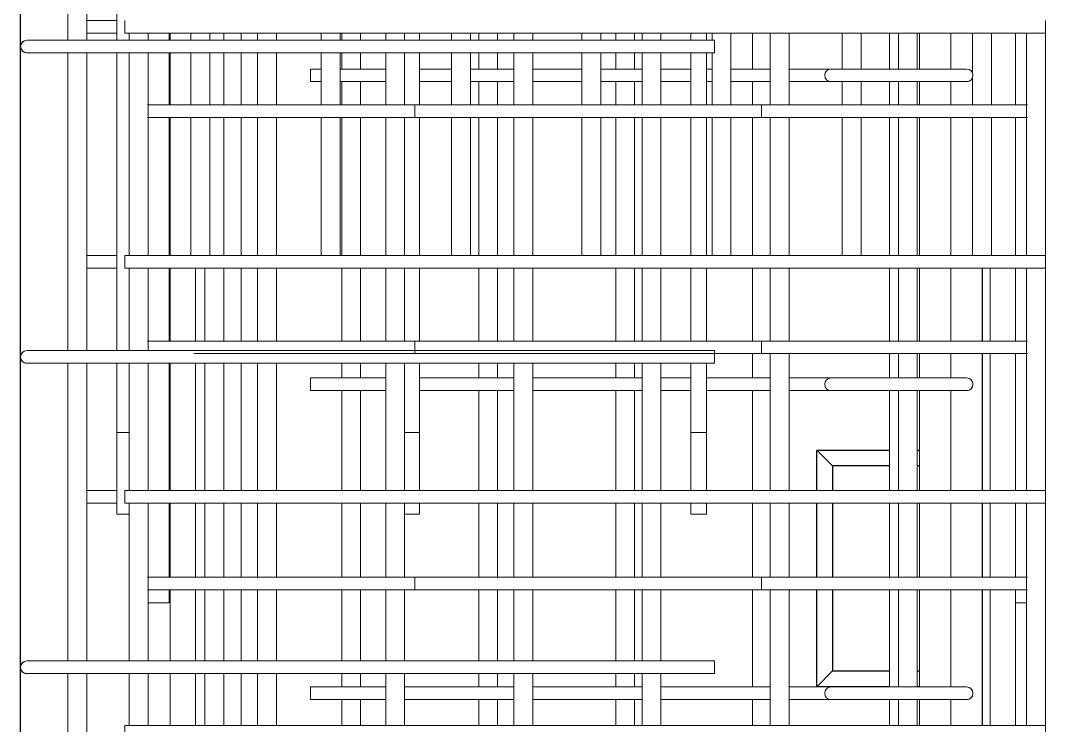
# Model space of a CAD drawing. Header units: millimetres. Extents: x 20 to 15200, y -2824 to 20808.
# Drawn here: x 2031 to 2681, y 6541 to 6988 of the extents above; entities that cross this region are included whole.
import ezdxf

# ---------------------------------------------------------------- set-up
doc = ezdxf.new("R2010")
doc.units = ezdxf.units.MM
doc.layers.add('A-WALL', color=113, linetype='Continuous', lineweight=25)
doc.layers.add('S-RBAR', color=171, linetype='Continuous', lineweight=18)

msp = doc.modelspace()

# ---------------------------------------------------------------- linework, layer by layer
at = {"layer": 'A-WALL'}
for p, q in [((2031.2, -1395), (2031.2, 7060)), ((2641.2, 6784.69), (2641.2, 6830.93)), ((2641.2, 6689.92), (2641.2, 6776.69)), ((2536.2, 6689.92), (2536.2, 6715.49)), ((2536.2, 6715.49), (2582.34, 6715.49)), ((2546.2, 6705.49), (2536.2, 6715.49)), ((2599.91, 6715.49), (2601.2, 6715.49)), ((2546.2, 6705.49), (2546.2, 6689.92)), ((2582.34, 6705.49), (2546.2, 6705.49)), ((2601.2, 6705.49), (2599.91, 6705.49)), ((2536.2, 6634.86), (2536.2, 6681.92)), ((2546.2, 6681.92), (2546.2, 6634.86)), ((2641.2, 6634.86), (2641.2, 6681.92)), ((2536.2, 6565.49), (2536.2, 6626.86)), ((2546.2, 6626.86), (2546.2, 6575.49)), ((2641.2, 6540.9), (2641.2, 6626.86)), ((2536.2, 6565.49), (2546.2, 6575.49)), ((2546.2, 6575.49), (2582.34, 6575.49)), ((2599.91, 6575.49), (2601.2, 6575.49)), ((2582.34, 6565.49), (2536.2, 6565.49)), ((2601.2, 6565.49), (2599.91, 6565.49))]:
    msp.add_line(p, q, dxfattribs=at)
at = {"layer": 'S-RBAR'}
for p, q in [((2061.2, 6975.44), (2061.2, 7098.83)), ((2073.2, 6975.44), (2073.2, 7098.83)), ((2092.38, 6975.44), (2092.38, 7055)), ((2092.38, 6987.95), (2073.2, 6987.95)), ((2097.38, 6987.95), (2097.38, 6979.95)), ((2681.2, 6987.95), (2681.2, 6979.95)), ((2055.2, 6975.44), (2035.2, 6975.44)), ((2055.2, 6975.44), (2471.2, 6975.44)), ((2092.38, 6979.95), (2073.2, 6979.95)), ((2681.2, 6979.95), (2097.38, 6979.95)), ((2100.2, 6975.44), (2100.2, 6979.95)), ((2112.2, 6975.44), (2112.2, 6979.95)), ((2125.49, 6979.95), (2125.49, 6975.44)), ((2126.2, 6979.95), (2126.2, 6975.44)), ((2139.31, 6975.44), (2139.31, 6979.95)), ((2151.31, 6975.44), (2151.31, 6979.95)), ((2160.05, 6975.44), (2160.05, 6979.95)), ((2171.2, 6975.44), (2171.2, 6979.95)), ((2181.48, 6975.44), (2181.48, 6979.95)), ((2193.48, 6975.44), (2193.48, 6979.95)), ((2221.91, 6975.44), (2221.91, 6979.95)), ((2233.91, 6975.44), (2233.91, 6979.95)), ((2234.91, 6975.44), (2234.91, 6979.95)), ((2246.91, 6975.44), (2246.91, 6979.95)), ((2262.77, 6975.44), (2262.77, 6979.95)), ((2274.77, 6975.44), (2274.77, 6979.95)), ((2284.29, 6975.44), (2284.29, 6979.95)), ((2304.52, 6975.44), (2304.52, 6979.95)), ((2316.52, 6975.44), (2316.52, 6979.95)), ((2321.77, 6975.44), (2321.77, 6979.95)), ((2333.77, 6975.44), (2333.77, 6979.95)), ((2344.05, 6975.44), (2344.05, 6979.95)), ((2356.05, 6975.44), (2356.05, 6979.95)), ((2387.13, 6975.44), (2387.13, 6979.95)), ((2399.13, 6975.44), (2399.13, 6979.95)), ((2408.62, 6975.44), (2408.62, 6979.95)), ((2420.62, 6975.44), (2420.62, 6979.95)), ((2425.34, 6975.44), (2425.34, 6979.95)), ((2437.34, 6975.44), (2437.34, 6979.95)), ((2456.2, 6975.44), (2456.2, 6979.95)), ((2466.2, 6975.44), (2466.2, 6979.95)), ((2469.74, 6975.44), (2469.74, 6979.95)), ((2471.2, 6967.44), (2471.2, 6975.44)), ((2481.74, 6934.52), (2481.74, 6979.95)), ((2495.48, 6957.18), (2495.48, 6979.95)), ((2506.62, 6934.52), (2506.62, 6979.95)), ((2518.62, 6934.52), (2518.62, 6979.95)), ((2552.34, 6957.18), (2552.34, 6979.95)), ((2564.34, 6957.18), (2564.34, 6979.95)), ((2582.34, 6957.18), (2582.34, 6979.95)), ((2587.91, 6957.18), (2587.91, 6979.95)), ((2599.91, 6957.18), (2599.91, 6979.95)), ((2601.2, 6957.18), (2601.2, 6979.95)), ((2621.2, 6957.18), (2621.2, 6979.95)), ((2634.95, 6954.3), (2634.95, 6979.95)), ((2646.95, 6934.52), (2646.95, 6979.95)), ((2662.2, 6979.95), (2662.2, 6934.52)), ((2669.2, 6838.93), (2669.2, 6979.95)), ((2681.2, 6838.93), (2681.2, 6979.95)), ((2055.2, 6967.44), (2035.2, 6967.44)), ((2055.2, 6967.44), (2471.2, 6967.44)), ((2061.2, 6778.62), (2061.2, 6967.44)), ((2073.2, 6778.62), (2073.2, 6967.44)), ((2092.38, 6778.62), (2092.38, 6967.44)), ((2100.2, 6838.93), (2100.2, 6967.44)), ((2112.2, 6838.93), (2112.2, 6967.44)), ((2125.49, 6967.44), (2125.49, 6934.52)), ((2126.2, 6967.44), (2126.2, 6934.52)), ((2139.31, 6934.52), (2139.31, 6967.44)), ((2151.31, 6934.52), (2151.31, 6967.44)), ((2160.05, 6934.52), (2160.05, 6967.44)), ((2171.2, 6934.52), (2171.2, 6967.44)), ((2181.48, 6934.52), (2181.48, 6967.44)), ((2193.48, 6934.52), (2193.48, 6967.44)), ((2221.91, 6934.52), (2221.91, 6967.44)), ((2233.91, 6934.52), (2233.91, 6967.44)), ((2234.91, 6957.18), (2234.91, 6967.44)), ((2246.91, 6957.18), (2246.91, 6967.44)), ((2262.77, 6934.52), (2262.77, 6967.44)), ((2274.77, 6934.52), (2274.77, 6967.44)), ((2284.29, 6934.52), (2284.29, 6967.44)), ((2304.52, 6934.52), (2304.52, 6967.44)), ((2316.52, 6934.52), (2316.52, 6967.44)), ((2321.77, 6957.18), (2321.77, 6967.44)), ((2333.77, 6957.18), (2333.77, 6967.44)), ((2344.05, 6934.52), (2344.05, 6967.44)), ((2356.05, 6934.52), (2356.05, 6967.44)), ((2387.13, 6934.52), (2387.13, 6967.44)), ((2399.13, 6934.52), (2399.13, 6967.44)), ((2408.62, 6957.18), (2408.62, 6967.44)), ((2420.62, 6957.18), (2420.62, 6967.44)), ((2425.34, 6934.52), (2425.34, 6967.44)), ((2437.34, 6934.52), (2437.34, 6967.44)), ((2456.2, 6934.52), (2456.2, 6967.44)), ((2466.2, 6934.52), (2466.2, 6967.44)), ((2469.74, 6934.52), (2469.74, 6967.44)), ((2215.2, 6957.18), (2221.91, 6957.18)), ((2215.2, 6949.18), (2215.2, 6957.18)), ((2233.91, 6957.18), (2262.77, 6957.18)), ((2284.29, 6957.18), (2304.52, 6957.18)), ((2316.52, 6957.18), (2344.05, 6957.18)), ((2356.05, 6957.18), (2387.13, 6957.18)), ((2399.13, 6957.18), (2425.34, 6957.18)), ((2437.34, 6957.18), (2456.2, 6957.18)), ((2466.2, 6957.18), (2469.74, 6957.18)), ((2481.74, 6957.18), (2506.62, 6957.18)), ((2518.62, 6957.18), (2525.2, 6957.18)), ((2525.2, 6957.18), (2545.2, 6957.18)), ((2565.2, 6957.18), (2545.2, 6957.18)), ((2565.2, 6957.18), (2611.2, 6957.18)), ((2631.2, 6957.18), (2611.2, 6957.18)), ((2215.2, 6949.18), (2221.91, 6949.18)), ((2233.91, 6949.18), (2262.77, 6949.18)), ((2234.91, 6934.52), (2234.91, 6949.18)), ((2246.91, 6934.52), (2246.91, 6949.18)), ((2284.29, 6949.18), (2304.52, 6949.18)), ((2316.52, 6949.18), (2344.05, 6949.18)), ((2321.77, 6934.52), (2321.77, 6949.18)), ((2333.77, 6934.52), (2333.77, 6949.18)), ((2356.05, 6949.18), (2387.13, 6949.18)), ((2399.13, 6949.18), (2425.34, 6949.18)), ((2408.62, 6934.52), (2408.62, 6949.18)), ((2420.62, 6934.52), (2420.62, 6949.18)), ((2437.34, 6949.18), (2456.2, 6949.18)), ((2466.2, 6949.18), (2469.74, 6949.18)), ((2481.74, 6949.18), (2506.62, 6949.18)), ((2495.48, 6934.52), (2495.48, 6949.18)), ((2518.62, 6949.18), (2525.2, 6949.18)), ((2525.2, 6949.18), (2545.2, 6949.18)), ((2565.2, 6949.18), (2545.2, 6949.18)), ((2552.34, 6934.52), (2552.34, 6949.18)), ((2564.34, 6934.52), (2564.34, 6949.18)), ((2565.2, 6949.18), (2611.2, 6949.18)), ((2582.34, 6934.52), (2582.34, 6949.18)), ((2587.91, 6934.52), (2587.91, 6949.18)), ((2599.91, 6934.52), (2599.91, 6949.18)), ((2601.2, 6934.52), (2601.2, 6949.18)), ((2631.2, 6949.18), (2611.2, 6949.18)), ((2621.2, 6934.52), (2621.2, 6949.18)), ((2634.95, 6934.52), (2634.95, 6952.04)), ((2111.69, 6934.52), (2141.2, 6934.52)), ((2501.2, 6934.52), (2141.2, 6934.52)), ((2281.2, 6934.52), (2641.2, 6934.52)), ((2281.2, 6926.52), (2281.2, 6934.52)), ((2501.2, 6934.52), (2501.2, 6926.52)), ((2669.86, 6934.52), (2641.2, 6934.52)), ((2111.69, 6926.52), (2141.2, 6926.52)), ((2125.49, 6926.52), (2125.49, 6838.93)), ((2126.2, 6926.52), (2126.2, 6838.93)), ((2139.31, 6838.93), (2139.31, 6926.52)), ((2501.2, 6926.52), (2141.2, 6926.52)), ((2151.31, 6838.93), (2151.31, 6926.52)), ((2160.05, 6838.93), (2160.05, 6926.52)), ((2171.2, 6838.93), (2171.2, 6926.52)), ((2181.48, 6838.93), (2181.48, 6926.52)), ((2193.48, 6838.93), (2193.48, 6926.52)), ((2221.91, 6838.93), (2221.91, 6926.52)), ((2233.91, 6838.93), (2233.91, 6926.52)), ((2234.91, 6838.93), (2234.91, 6926.52)), ((2246.91, 6838.93), (2246.91, 6926.52)), ((2262.77, 6838.93), (2262.77, 6926.52)), ((2274.77, 6838.93), (2274.77, 6926.52)), ((2281.2, 6926.52), (2641.2, 6926.52)), ((2284.29, 6838.93), (2284.29, 6926.52)), ((2304.52, 6838.93), (2304.52, 6926.52)), ((2316.52, 6838.93), (2316.52, 6926.52)), ((2321.77, 6838.93), (2321.77, 6926.52)), ((2333.77, 6838.93), (2333.77, 6926.52)), ((2344.05, 6838.93), (2344.05, 6926.52)), ((2356.05, 6838.93), (2356.05, 6926.52)), ((2387.13, 6838.93), (2387.13, 6926.52)), ((2399.13, 6838.93), (2399.13, 6926.52)), ((2408.62, 6838.93), (2408.62, 6926.52)), ((2420.62, 6838.93), (2420.62, 6926.52)), ((2425.34, 6838.93), (2425.34, 6926.52)), ((2437.34, 6838.93), (2437.34, 6926.52)), ((2456.2, 6838.93), (2456.2, 6926.52)), ((2466.2, 6838.93), (2466.2, 6926.52)), ((2469.74, 6838.93), (2469.74, 6926.52)), ((2481.74, 6838.93), (2481.74, 6926.52)), ((2495.48, 6838.93), (2495.48, 6926.52)), ((2506.62, 6838.93), (2506.62, 6926.52)), ((2518.62, 6838.93), (2518.62, 6926.52)), ((2552.34, 6838.93), (2552.34, 6926.52)), ((2564.34, 6838.93), (2564.34, 6926.52)), ((2582.34, 6838.93), (2582.34, 6926.52)), ((2587.91, 6838.93), (2587.91, 6926.52)), ((2599.91, 6838.93), (2599.91, 6926.52)), ((2601.2, 6838.93), (2601.2, 6926.52)), ((2621.2, 6838.93), (2621.2, 6926.52)), ((2634.95, 6838.93), (2634.95, 6926.52)), ((2669.86, 6926.52), (2641.2, 6926.52)), ((2646.95, 6838.93), (2646.95, 6926.52)), ((2662.2, 6926.52), (2662.2, 6838.93)), ((2092.38, 6838.93), (2073.2, 6838.93)), ((2681.2, 6838.93), (2097.38, 6838.93)), ((2097.38, 6838.93), (2097.38, 6830.93)), ((2681.2, 6838.93), (2681.2, 6830.93)), ((2092.38, 6830.93), (2073.2, 6830.93)), ((2681.2, 6830.93), (2097.38, 6830.93)), ((2100.2, 6778.62), (2100.2, 6830.93)), ((2112.2, 6778.62), (2112.2, 6830.93)), ((2125.49, 6830.93), (2125.49, 6784.69)), ((2126.2, 6830.93), (2126.2, 6784.69)), ((2142.2, 6830.93), (2142.2, 6784.69)), ((2148.05, 6784.69), (2148.05, 6830.93)), ((2160.05, 6784.69), (2160.05, 6830.93)), ((2171.2, 6784.69), (2171.2, 6830.93)), ((2181.48, 6784.69), (2181.48, 6830.93)), ((2193.48, 6784.69), (2193.48, 6830.93)), ((2234.91, 6784.69), (2234.91, 6830.93)), ((2246.91, 6784.69), (2246.91, 6830.93)), ((2262.77, 6784.69), (2262.77, 6830.93)), ((2274.77, 6784.69), (2274.77, 6830.93)), ((2284.29, 6784.69), (2284.29, 6830.93)), ((2321.77, 6784.69), (2321.77, 6830.93)), ((2333.77, 6784.69), (2333.77, 6830.93)), ((2344.05, 6784.69), (2344.05, 6830.93)), ((2356.05, 6784.69), (2356.05, 6830.93)), ((2408.62, 6784.69), (2408.62, 6830.93)), ((2420.62, 6784.69), (2420.62, 6830.93)), ((2425.34, 6784.69), (2425.34, 6830.93)), ((2437.34, 6784.69), (2437.34, 6830.93)), ((2456.2, 6784.69), (2456.2, 6830.93)), ((2466.2, 6784.69), (2466.2, 6830.93)), ((2495.48, 6784.69), (2495.48, 6830.93)), ((2506.62, 6784.69), (2506.62, 6830.93)), ((2518.62, 6784.69), (2518.62, 6830.93)), ((2582.34, 6784.69), (2582.34, 6830.93)), ((2587.91, 6784.69), (2587.91, 6830.93)), ((2599.91, 6784.69), (2599.91, 6830.93)), ((2601.2, 6784.69), (2601.2, 6830.93)), ((2621.2, 6784.69), (2621.2, 6830.93)), ((2646.2, 6830.93), (2646.2, 6784.69)), ((2662.2, 6830.93), (2662.2, 6784.69)), ((2669.2, 6689.92), (2669.2, 6830.93)), ((2681.2, 6689.92), (2681.2, 6830.93)), ((2111.69, 6784.69), (2141.2, 6784.69)), ((2501.2, 6784.69), (2141.2, 6784.69)), ((2281.2, 6784.69), (2641.2, 6784.69)), ((2281.2, 6776.69), (2281.2, 6784.69)), ((2501.2, 6784.69), (2501.2, 6776.69)), ((2669.86, 6784.69), (2641.2, 6784.69)), ((2055.2, 6778.62), (2035.2, 6778.62)), ((2055.2, 6778.62), (2471.2, 6778.62)), ((2501.2, 6776.69), (2141.2, 6776.69)), ((2281.2, 6776.69), (2641.2, 6776.69)), ((2471.2, 6770.62), (2471.2, 6778.62)), ((2495.48, 6761.27), (2495.48, 6776.69)), ((2506.62, 6689.92), (2506.62, 6776.69)), ((2518.62, 6689.92), (2518.62, 6776.69)), ((2582.34, 6761.27), (2582.34, 6776.69)), ((2587.91, 6761.27), (2587.91, 6776.69)), ((2599.91, 6761.27), (2599.91, 6776.69)), ((2601.2, 6761.27), (2601.2, 6776.69)), ((2621.2, 6761.27), (2621.2, 6776.69)), ((2669.86, 6776.69), (2641.2, 6776.69)), ((2646.2, 6776.69), (2646.2, 6689.92)), ((2662.2, 6776.69), (2662.2, 6689.92)), ((2055.2, 6770.62), (2035.2, 6770.62)), ((2055.2, 6770.62), (2471.2, 6770.62)), ((2061.2, 6581.8), (2061.2, 6770.62)), ((2073.2, 6581.8), (2073.2, 6770.62)), ((2092.38, 6726.76), (2092.38, 6770.62)), ((2100.2, 6689.92), (2100.2, 6770.62)), ((2112.2, 6689.92), (2112.2, 6770.62)), ((2125.49, 6770.62), (2125.49, 6689.92)), ((2126.2, 6770.62), (2126.2, 6689.92)), ((2142.2, 6770.62), (2142.2, 6689.92)), ((2148.05, 6689.92), (2148.05, 6770.62)), ((2160.05, 6689.92), (2160.05, 6770.62)), ((2171.2, 6689.92), (2171.2, 6770.62)), ((2181.48, 6689.92), (2181.48, 6770.62)), ((2193.48, 6689.92), (2193.48, 6770.62)), ((2234.91, 6761.27), (2234.91, 6770.62)), ((2246.91, 6761.27), (2246.91, 6770.62)), ((2262.77, 6689.92), (2262.77, 6770.62)), ((2274.77, 6689.92), (2274.77, 6770.62)), ((2284.29, 6726.76), (2284.29, 6770.62)), ((2321.77, 6761.27), (2321.77, 6770.62)), ((2333.77, 6761.27), (2333.77, 6770.62)), ((2344.05, 6689.92), (2344.05, 6770.62)), ((2356.05, 6689.92), (2356.05, 6770.62)), ((2408.62, 6761.27), (2408.62, 6770.62)), ((2420.62, 6761.27), (2420.62, 6770.62)), ((2425.34, 6689.92), (2425.34, 6770.62)), ((2437.34, 6689.92), (2437.34, 6770.62)), ((2456.2, 6726.76), (2456.2, 6770.62)), ((2466.2, 6726.76), (2466.2, 6770.62)), ((2215.2, 6761.27), (2262.77, 6761.27)), ((2215.2, 6753.27), (2215.2, 6761.27)), ((2284.29, 6761.27), (2344.05, 6761.27)), ((2356.05, 6761.27), (2425.34, 6761.27)), ((2437.34, 6761.27), (2456.2, 6761.27)), ((2466.2, 6761.27), (2506.62, 6761.27)), ((2518.62, 6761.27), (2525.2, 6761.27)), ((2525.2, 6761.27), (2545.2, 6761.27)), ((2565.2, 6761.27), (2545.2, 6761.27)), ((2565.2, 6761.27), (2611.2, 6761.27)), ((2631.2, 6761.27), (2611.2, 6761.27)), ((2215.2, 6753.27), (2262.77, 6753.27)), ((2234.91, 6689.92), (2234.91, 6753.27)), ((2246.91, 6689.92), (2246.91, 6753.27)), ((2284.29, 6753.27), (2344.05, 6753.27)), ((2321.77, 6689.92), (2321.77, 6753.27)), ((2333.77, 6689.92), (2333.77, 6753.27)), ((2356.05, 6753.27), (2425.34, 6753.27)), ((2408.62, 6689.92), (2408.62, 6753.27)), ((2420.62, 6689.92), (2420.62, 6753.27)), ((2437.34, 6753.27), (2456.2, 6753.27)), ((2466.2, 6753.27), (2506.62, 6753.27)), ((2495.48, 6689.92), (2495.48, 6753.27)), ((2518.62, 6753.27), (2525.2, 6753.27)), ((2525.2, 6753.27), (2545.2, 6753.27)), ((2565.2, 6753.27), (2545.2, 6753.27)), ((2565.2, 6753.27), (2611.2, 6753.27)), ((2582.34, 6689.92), (2582.34, 6753.27)), ((2587.91, 6689.92), (2587.91, 6753.27)), ((2599.91, 6689.92), (2599.91, 6753.27)), ((2601.2, 6689.92), (2601.2, 6753.27)), ((2631.2, 6753.27), (2611.2, 6753.27)), ((2621.2, 6689.92), (2621.2, 6753.27)), ((2100.2, 6726.76), (2092.38, 6726.76)), ((2092.38, 6726.76), (2092.38, 6675)), ((2284.29, 6726.76), (2274.77, 6726.76)), ((2284.29, 6726.76), (2284.29, 6689.92)), ((2466.2, 6726.76), (2456.2, 6726.76)), ((2456.2, 6726.76), (2456.2, 6689.92)), ((2466.2, 6726.76), (2466.2, 6689.92)), ((2092.38, 6689.92), (2073.2, 6689.92)), ((2681.2, 6689.92), (2097.38, 6689.92)), ((2097.38, 6689.92), (2097.38, 6681.92)), ((2681.2, 6689.92), (2681.2, 6681.92)), ((2092.38, 6681.92), (2073.2, 6681.92)), ((2681.2, 6681.92), (2097.38, 6681.92)), ((2100.2, 6581.8), (2100.2, 6681.92)), ((2112.2, 6581.8), (2112.2, 6681.92)), ((2125.49, 6681.92), (2125.49, 6634.86)), ((2126.2, 6681.92), (2126.2, 6634.86)), ((2142.2, 6681.92), (2142.2, 6634.86)), ((2148.05, 6634.86), (2148.05, 6681.92)), ((2160.05, 6634.86), (2160.05, 6681.92)), ((2171.2, 6634.86), (2171.2, 6681.92)), ((2181.48, 6634.86), (2181.48, 6681.92)), ((2193.48, 6634.86), (2193.48, 6681.92)), ((2234.91, 6634.86), (2234.91, 6681.92)), ((2246.91, 6634.86), (2246.91, 6681.92)), ((2262.77, 6634.86), (2262.77, 6681.92)), ((2274.77, 6634.86), (2274.77, 6681.92)), ((2284.29, 6681.92), (2284.29, 6675)), ((2321.77, 6634.86), (2321.77, 6681.92)), ((2333.77, 6634.86), (2333.77, 6681.92)), ((2344.05, 6634.86), (2344.05, 6681.92)), ((2356.05, 6634.86), (2356.05, 6681.92)), ((2408.62, 6634.86), (2408.62, 6681.92)), ((2420.62, 6634.86), (2420.62, 6681.92)), ((2425.34, 6634.86), (2425.34, 6681.92)), ((2437.34, 6634.86), (2437.34, 6681.92)), ((2456.2, 6681.92), (2456.2, 6675)), ((2466.2, 6681.92), (2466.2, 6675)), ((2495.48, 6634.86), (2495.48, 6681.92)), ((2506.62, 6634.86), (2506.62, 6681.92)), ((2518.62, 6634.86), (2518.62, 6681.92)), ((2582.34, 6634.86), (2582.34, 6681.92)), ((2587.91, 6634.86), (2587.91, 6681.92)), ((2599.91, 6634.86), (2599.91, 6681.92)), ((2601.2, 6634.86), (2601.2, 6681.92)), ((2621.2, 6634.86), (2621.2, 6681.92)), ((2646.2, 6681.92), (2646.2, 6634.86)), ((2662.2, 6681.92), (2662.2, 6634.86)), ((2669.2, 6540.9), (2669.2, 6681.92)), ((2681.2, 6540.9), (2681.2, 6681.92)), ((2092.38, 6675), (2100.2, 6675)), ((2274.77, 6675), (2284.29, 6675)), ((2456.2, 6675), (2466.2, 6675)), ((2111.69, 6634.86), (2141.2, 6634.86)), ((2501.2, 6634.86), (2141.2, 6634.86)), ((2281.2, 6634.86), (2641.2, 6634.86)), ((2281.2, 6626.86), (2281.2, 6634.86)), ((2501.2, 6634.86), (2501.2, 6626.86)), ((2669.86, 6634.86), (2641.2, 6634.86)), ((2111.69, 6626.86), (2141.2, 6626.86)), ((2125.49, 6626.86), (2125.49, 6618.6)), ((2126.2, 6626.86), (2126.2, 6581.8)), ((2501.2, 6626.86), (2141.2, 6626.86)), ((2142.2, 6626.86), (2142.2, 6581.8)), ((2148.05, 6581.8), (2148.05, 6626.86)), ((2160.05, 6581.8), (2160.05, 6626.86)), ((2171.2, 6581.8), (2171.2, 6626.86)), ((2181.48, 6581.8), (2181.48, 6626.86)), ((2193.48, 6581.8), (2193.48, 6626.86)), ((2234.91, 6581.8), (2234.91, 6626.86)), ((2246.91, 6581.8), (2246.91, 6626.86)), ((2262.77, 6581.8), (2262.77, 6626.86)), ((2274.77, 6581.8), (2274.77, 6626.86)), ((2281.2, 6626.86), (2641.2, 6626.86)), ((2321.77, 6581.8), (2321.77, 6626.86)), ((2333.77, 6581.8), (2333.77, 6626.86)), ((2344.05, 6581.8), (2344.05, 6626.86)), ((2356.05, 6581.8), (2356.05, 6626.86)), ((2408.62, 6581.8), (2408.62, 6626.86)), ((2420.62, 6581.8), (2420.62, 6626.86)), ((2425.34, 6581.8), (2425.34, 6626.86)), ((2437.34, 6581.8), (2437.34, 6626.86)), ((2495.48, 6565.36), (2495.48, 6626.86)), ((2506.62, 6540.9), (2506.62, 6626.86)), ((2518.62, 6540.9), (2518.62, 6626.86)), ((2582.34, 6565.36), (2582.34, 6626.86)), ((2587.91, 6565.36), (2587.91, 6626.86)), ((2599.91, 6565.36), (2599.91, 6626.86)), ((2601.2, 6565.36), (2601.2, 6626.86)), ((2621.2, 6565.36), (2621.2, 6626.86)), ((2669.86, 6626.86), (2641.2, 6626.86)), ((2646.2, 6626.86), (2646.2, 6540.9)), ((2662.2, 6626.86), (2662.2, 6540.9)), ((2112.2, 6618.6), (2125.49, 6618.6)), ((2669.2, 6618.6), (2662.2, 6618.6)), ((2055.2, 6581.8), (2035.2, 6581.8)), ((2055.2, 6581.8), (2471.2, 6581.8)), ((2471.2, 6573.8), (2471.2, 6581.8)), ((2055.2, 6573.8), (2035.2, 6573.8)), ((2055.2, 6573.8), (2471.2, 6573.8)), ((2061.2, 6384.98), (2061.2, 6573.8)), ((2073.2, 6384.98), (2073.2, 6573.8)), ((2100.2, 6540.9), (2100.2, 6573.8)), ((2112.2, 6540.9), (2112.2, 6573.8)), ((2126.2, 6573.8), (2126.2, 6540.9)), ((2142.2, 6573.8), (2142.2, 6540.9)), ((2148.05, 6540.9), (2148.05, 6573.8)), ((2160.05, 6540.9), (2160.05, 6573.8)), ((2171.2, 6540.9), (2171.2, 6573.8)), ((2181.48, 6540.9), (2181.48, 6573.8)), ((2193.48, 6540.9), (2193.48, 6573.8)), ((2234.91, 6565.36), (2234.91, 6573.8)), ((2246.91, 6565.36), (2246.91, 6573.8)), ((2262.77, 6540.9), (2262.77, 6573.8)), ((2274.77, 6540.9), (2274.77, 6573.8)), ((2321.77, 6565.36), (2321.77, 6573.8)), ((2333.77, 6565.36), (2333.77, 6573.8)), ((2344.05, 6540.9), (2344.05, 6573.8)), ((2356.05, 6540.9), (2356.05, 6573.8)), ((2408.62, 6565.36), (2408.62, 6573.8)), ((2420.62, 6565.36), (2420.62, 6573.8)), ((2425.34, 6540.9), (2425.34, 6573.8)), ((2437.34, 6540.9), (2437.34, 6573.8)), ((2215.2, 6565.36), (2262.77, 6565.36)), ((2215.2, 6557.36), (2215.2, 6565.36)), ((2274.77, 6565.36), (2344.05, 6565.36)), ((2356.05, 6565.36), (2425.34, 6565.36)), ((2437.34, 6565.36), (2506.62, 6565.36)), ((2518.62, 6565.36), (2525.2, 6565.36)), ((2525.2, 6565.36), (2545.2, 6565.36)), ((2565.2, 6565.36), (2545.2, 6565.36)), ((2565.2, 6565.36), (2611.2, 6565.36)), ((2631.2, 6565.36), (2611.2, 6565.36)), ((2215.2, 6557.36), (2262.77, 6557.36)), ((2234.91, 6540.9), (2234.91, 6557.36)), ((2246.91, 6540.9), (2246.91, 6557.36)), ((2274.77, 6557.36), (2344.05, 6557.36)), ((2321.77, 6540.9), (2321.77, 6557.36)), ((2333.77, 6540.9), (2333.77, 6557.36)), ((2356.05, 6557.36), (2425.34, 6557.36)), ((2408.62, 6540.9), (2408.62, 6557.36)), ((2420.62, 6540.9), (2420.62, 6557.36)), ((2437.34, 6557.36), (2506.62, 6557.36)), ((2495.48, 6540.9), (2495.48, 6557.36)), ((2518.62, 6557.36), (2525.2, 6557.36)), ((2525.2, 6557.36), (2545.2, 6557.36)), ((2565.2, 6557.36), (2545.2, 6557.36)), ((2565.2, 6557.36), (2611.2, 6557.36)), ((2582.34, 6540.9), (2582.34, 6557.36)), ((2587.91, 6540.9), (2587.91, 6557.36)), ((2599.91, 6540.9), (2599.91, 6557.36)), ((2601.2, 6540.9), (2601.2, 6557.36)), ((2631.2, 6557.36), (2611.2, 6557.36)), ((2621.2, 6540.9), (2621.2, 6557.36)), ((2681.2, 6540.9), (2097.38, 6540.9)), ((2097.38, 6540.9), (2097.38, 6532.9)), ((2681.2, 6540.9), (2681.2, 6532.9))]:
    msp.add_line(p, q, dxfattribs=at)
for centre, start, end in [((2035.2, 6971.44), 90, 270), ((2035.2, 6971.44), 120, 165), ((2035.2, 6971.44), 195, 240), ((2035.2, 6971.44), 255, 270), ((2545.2, 6953.18), 90, 270), ((2631.2, 6953.18), 270, 90), ((2631.2, 6953.18), 19.08527, 60), ((2631.2, 6953.18), 270, 285), ((2631.2, 6953.18), 300, 340.91473), ((2035.2, 6774.62), 90, 270), ((2035.2, 6774.62), 120, 165), ((2035.2, 6774.62), 195, 240), ((2035.2, 6774.62), 255, 270), ((2545.2, 6757.27), 90, 270), ((2631.2, 6757.27), 270, 90), ((2631.2, 6757.27), 15, 60), ((2631.2, 6757.27), 300, 345), ((2631.2, 6757.27), 270, 285), ((2035.2, 6577.8), 90, 270), ((2035.2, 6577.8), 120, 165), ((2035.2, 6577.8), 195, 240), ((2035.2, 6577.8), 255, 270), ((2545.2, 6561.36), 90, 270), ((2631.2, 6561.36), 270, 90), ((2631.2, 6561.36), 15, 60), ((2631.2, 6561.36), 300, 345), ((2631.2, 6561.36), 270, 285)]:
    msp.add_arc(centre, 4, start, end, dxfattribs=at)

doc.saveas('drawing.dxf')
